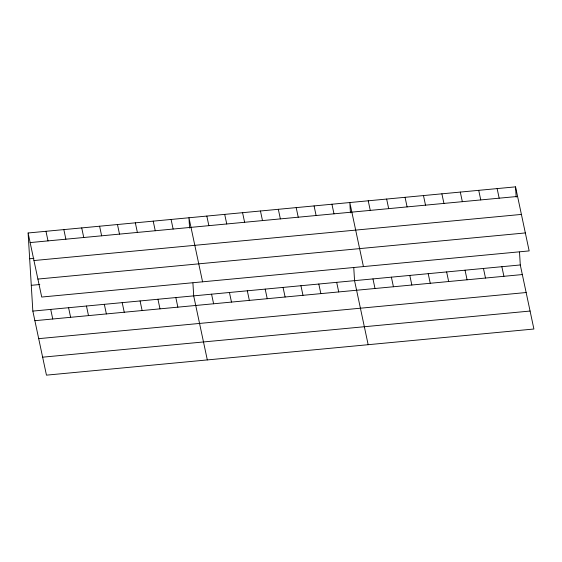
<?xml version="1.0" encoding="UTF-8"?>
<svg xmlns="http://www.w3.org/2000/svg" width="562" height="562" viewBox="0 0 562 562"><rect width="100%" height="100%" fill="white"/><g stroke="black" fill="none" stroke-linecap="round" stroke-linejoin="round"><path stroke-width="0.84" d="M28.1 232.984L515.544 186.851L529.158 250.905L41.714 297.038L28.1 232.984L32.842 311.095L46.456 375.149L533.9 329.016L520.286 264.962L519.506 252.071M30.137 242.58L517.588 196.447M29.667 258.759L33.917 258.358M33.959 260.55L521.403 214.417M37.893 279.068L525.344 232.935M31.275 285.32L39.79 284.512M32.842 311.095L520.286 264.962M34.879 320.691L522.323 274.558M38.701 338.661L526.144 292.528M42.635 357.179L530.078 311.046M497.131 188.593L499.168 198.189M501.873 266.704L503.91 276.307M478.719 190.335L480.756 199.939M483.453 268.446L485.498 278.05M460.299 192.078L462.343 201.681M465.041 270.189L467.078 279.792M441.887 193.82L443.931 203.423M446.628 271.931L448.666 281.534M423.474 195.562L425.511 205.165M428.209 273.68L430.253 283.276M405.062 197.311L407.099 206.907M409.796 275.422L411.841 285.018M386.642 199.053L388.686 208.65M391.384 277.164L393.421 286.76M368.229 200.796L370.267 210.392M372.971 278.907L375.009 288.503M363.431 266.592L349.817 202.538L350.442 212.85M368.166 344.703L354.552 280.649L353.772 267.758M331.938 204.231L333.983 213.827M336.68 282.342L338.717 291.938M314.067 205.917L316.111 215.52M318.809 284.028L320.846 293.631M296.195 207.61L298.232 217.213M300.937 285.721L302.974 295.324M278.323 209.303L280.361 218.899M283.058 287.414L285.103 297.01M260.452 210.996L262.489 220.592M265.187 289.107L267.231 298.703M242.573 212.689L244.618 222.285M247.315 290.8L249.352 300.396M224.702 214.375L226.746 223.978M229.444 292.486L231.481 302.089M206.83 216.068L208.867 225.664M211.572 294.179L213.609 303.782M202.573 281.815L188.958 217.761L189.584 228.074M207.315 359.926L193.693 295.872L192.914 282.981M171.087 219.454L173.124 229.05M175.822 297.565L177.866 307.161M153.208 221.14L155.252 230.743M157.95 299.258L159.987 308.854M135.337 222.833L137.381 232.436M140.079 300.944L142.116 310.547M117.465 224.526L119.502 234.122M122.207 302.637L124.244 312.24M99.593 226.219L101.631 235.815M104.328 304.33L106.373 313.926M81.722 227.912L83.759 237.508M86.457 306.023L88.501 315.619M63.843 229.598L65.887 239.201M68.585 307.716L70.622 317.312M45.972 231.291L48.016 240.894M50.713 309.402L52.751 319.005M515.544 186.851L516.169 197.164"/></g></svg>
